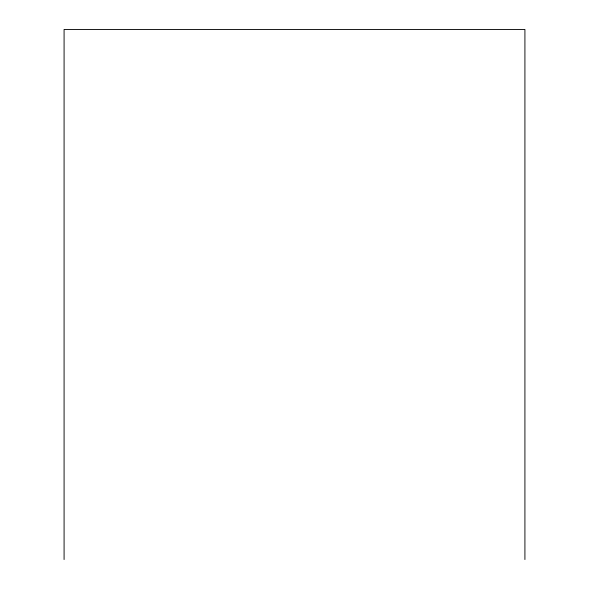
<?xml version="1.0" encoding="UTF-8"?>
<svg xmlns="http://www.w3.org/2000/svg" width="589" height="589" viewBox="0 0 589 589"><rect width="100%" height="100%" fill="white"/><g stroke="black" fill="none" stroke-linecap="round" stroke-linejoin="round"><path stroke-width="0.88" d="M524.917 559.55L524.917 29.45L64.083 29.45L64.083 559.55"/></g></svg>
